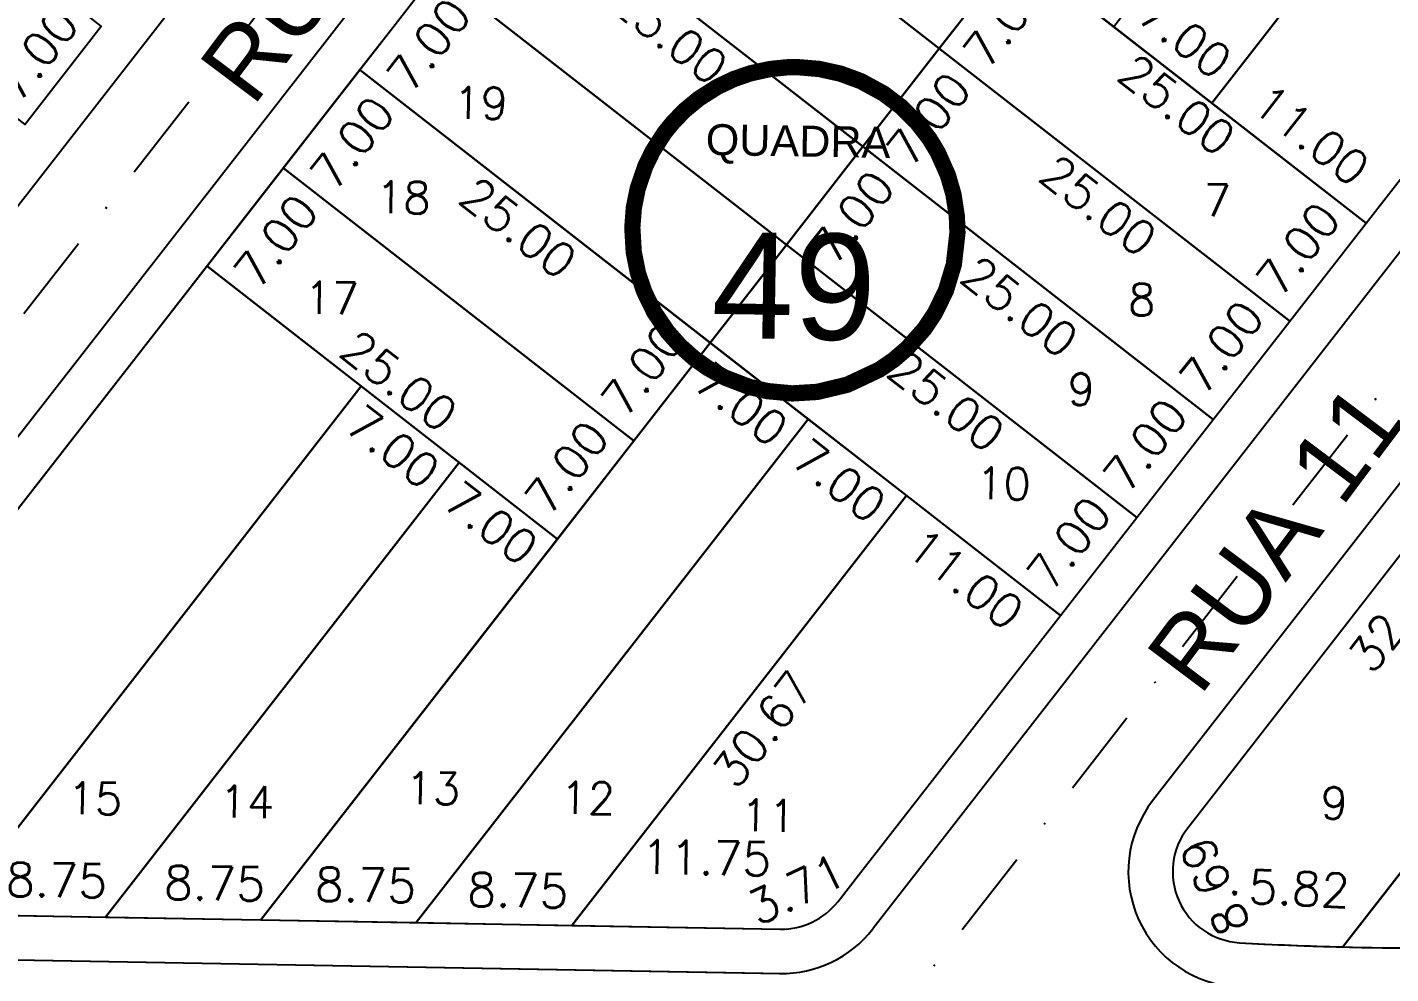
# Model space of a CAD drawing. Header units: millimetres. Extents: x -4430026 to 4783824, y 584 to 9593110.
# Drawn here: x 2753.8 to 2830.6, y 740.9 to 794.2 of the extents above; entities that cross this region are included whole.
import ezdxf
from ezdxf.enums import TextEntityAlignment as Align

# ---------------------------------------------------------------- set-up
doc = ezdxf.new("R2010")
doc.units = ezdxf.units.MM
doc.linetypes.add('CONTINUO', pattern=[0])
doc.linetypes.add('DASHDOT', pattern=[1, 0.5, -0.25, 0, -0.25])
for name, color, linetype in [('Calçada', 1, 'Continuous'), ('Cota', 8, 'Continuous'), ('Cota Curvas', 2, 'Continuous'), ('EIXO DAS VIAS', 252, 'DASHDOT'), ('Lotes', 2, 'Continuous'), ('Nomes de Ruas', 3, 'Continuous'), ('Numero de lotes', 5, 'Continuous'), ('númeraçãoquadras', 4, 'Continuous')]:
    doc.layers.add(name, color=color, linetype=linetype)
doc.styles.add('arcad1', font='romans.shx')
doc.styles.add('ARIAL', font='arial.ttf', dxfattribs={"height": 0.25})
doc.styles.add('ROMANS', font='romans.shx')
doc.styles.add('STYLE1', font='sanss___.ttf')
doc.dimstyles.new('BOLA100', dxfattribs={"dimscale": 0, "dimtxt": 1.9, "dimasz": 0.18, "dimexe": 0.18, "dimexo": 0.063, "dimgap": 0, "dimtad": 1, "dimzin": 4, "dimdsep": 46, "dimtxsty": 'ROMANS', "dimcen": 0.09, "dimse1": 1, "dimse2": 1, "dimsd1": 1, "dimsd2": 1, "dimclrt": 256, "dimaunit": 1, "dimadec": 4, "dimazin": 0, "dimtfac": 1.2, "dimtix": 1, "dimtmove": 2, "dimatfit": 3, "dimfxl": 1, "dimtvp": 2, "dimtolj": 1, "dimtzin": 4, "dimarcsym": 0})

# ---------------------------------------------------------------- blocks, each defined once
blk = doc.blocks.new('*D544')
at = {"layer": 'DEFPOINTS', "color": 0}
for p in [(2757.233206588797, 794.8462860692459), (2757.981272235034, 794.2637981623898), (2753.680656671046, 788.7406916283558)]:
    blk.add_point(p, dxfattribs=at)
at = {"layer": 'Cota', "insert": (2754.333334347662, 792.6683877729592), "char_height": 1.9, "attachment_point": 5, "rotation": 52.09357716318834, "style": 'ROMANS'}
blk.add_mtext('\\A1;7.00', dxfattribs=at)
blk = doc.blocks.new('*D3845')
at = {"layer": 'DEFPOINTS', "color": 0}
for p in [(2738.255891762661, 809.623139463414), (2757.981272233172, 794.2637981623895), (2756.152018268534, 791.9145613230405)]:
    blk.add_point(p, dxfattribs=at)
at = {"layer": 'Cota', "insert": (2746.872983004705, 800.3437964336279), "char_height": 1.9, "attachment_point": 5, "rotation": 322.09357716465945, "style": 'ROMANS'}
blk.add_mtext('\\A1;25.00', dxfattribs=at)
blk = doc.blocks.new('*D6782')
at = {"layer": 'DEFPOINTS', "color": 0}
for p in [(2814.990034902922, 794.2325164825211), (2821.166425163501, 790.7708867708814), (2820.513141432765, 789.9319009129447, 51.85376853344381)]:
    blk.add_point(p, dxfattribs=at)
at = {"layer": 'Cota', "insert": (2818.988526866986, 793.670759011922), "char_height": 1.9, "attachment_point": 5, "rotation": 322.09357716670235, "style": 'ROMANS'}
blk.add_mtext('\\A1;7.00', dxfattribs=at)
blk = doc.blocks.new('*D6783')
at = {"layer": 'DEFPOINTS', "color": 0}
for p in [(2820.51314143323, 789.9319009148069, 51.85376853344381), (2829.845592571322, 784.0127765957727), (2829.192308842192, 783.1737907398981)]:
    blk.add_point(p, dxfattribs=at)
at = {"layer": 'Cota', "insert": (2826.089663836899, 788.1413961415985), "char_height": 1.9, "attachment_point": 5, "rotation": 322.09357716670235, "style": 'ROMANS'}
blk.add_mtext('\\A1;11.00', dxfattribs=at)
blk = doc.blocks.new('*D6785')
at = {"layer": 'DEFPOINTS', "color": 0}
for p in [(2768.238470077502, 786.2769406848145), (2770.720194716057, 784.3445239274756), (2763.937854513979, 780.7538341526431)]:
    blk.add_point(p, dxfattribs=at)
at = {"layer": 'Cota', "insert": (2767.820322475261, 782.1666256321471), "char_height": 1.9, "attachment_point": 5, "rotation": 52.0935771579244, "style": 'ROMANS'}
blk.add_mtext('\\A1;7.00', dxfattribs=at)
blk = doc.blocks.new('*D6786')
at = {"layer": 'DEFPOINTS', "color": 0}
for p in [(2772.53908564475, 791.8000472169858), (2775.020810286237, 789.8676304573635), (2768.238470077036, 786.2769406885395)]:
    blk.add_point(p, dxfattribs=at)
at = {"layer": 'Cota', "insert": (2772.120938045553, 787.6897321621789), "char_height": 1.9, "attachment_point": 5, "rotation": 52.0935771579244, "style": 'ROMANS'}
blk.add_mtext('\\A1;7.00', dxfattribs=at)
blk = doc.blocks.new('*D6787')
at = {"layer": 'DEFPOINTS', "color": 0}
for p in [(2776.83970120967, 797.323153752882, 51.85376853344381), (2779.321425848481, 795.3907369953436), (2772.53908564475, 791.8000472169858)]:
    blk.add_point(p, dxfattribs=at)
at = {"layer": 'Cota', "insert": (2776.421553606519, 793.2128386985173), "char_height": 1.9, "attachment_point": 5, "rotation": 52.0935771579244, "style": 'ROMANS'}
blk.add_mtext('\\A1;7.00', dxfattribs=at)
blk = doc.blocks.new('*D6796')
at = {"layer": 'DEFPOINTS', "color": 0}
for p in [(2837.690573887887, 811.9921822641531, 51.85376853344382), (2839.871853318785, 810.2937098151567), (2820.51314143323, 789.9319009148073, 51.85376853344382)]:
    blk.add_point(p, dxfattribs=at)
at = {"layer": 'Cota', "insert": (2830.533572633716, 799.8472241102161), "char_height": 1.9, "attachment_point": 5, "rotation": 52.09357715874664, "style": 'ROMANS'}
blk.add_mtext('\\A1;27.96', dxfattribs=at)
blk = doc.blocks.new('*D6798')
at = {"layer": 'DEFPOINTS', "color": 0}
for p in [(2815.363484345789, 767.3262705840955), (2816.29046214976, 766.6044711489715), (2811.989846583909, 761.081364613075)]:
    blk.add_point(p, dxfattribs=at)
at = {"layer": 'Cota', "insert": (2812.463612103552, 765.1483722871767), "char_height": 1.9, "attachment_point": 5, "rotation": 52.093577155297616, "style": 'ROMANS'}
blk.add_mtext('\\A1;7.00', dxfattribs=at)
blk = doc.blocks.new('*D6799')
at = {"layer": 'DEFPOINTS', "color": 0}
for p in [(2819.664099909289, 772.8493771069227), (2820.591077715611, 772.127577669967), (2816.290462151156, 766.6044711452466)]:
    blk.add_point(p, dxfattribs=at)
at = {"layer": 'Cota', "insert": (2816.764227670023, 770.6714788138213), "char_height": 1.9, "attachment_point": 5, "rotation": 52.093577155297616, "style": 'ROMANS'}
blk.add_mtext('\\A1;7.00', dxfattribs=at)
blk = doc.blocks.new('*D6800')
at = {"layer": 'DEFPOINTS', "color": 0}
for p in [(2823.964715469344, 778.3724836351689), (2824.891693275409, 777.6506841984133), (2820.59107771468, 772.1275776718298)]:
    blk.add_point(p, dxfattribs=at)
at = {"layer": 'Cota', "insert": (2821.06484323033, 776.1945853423904), "char_height": 1.9, "attachment_point": 5, "rotation": 52.093577155297616, "style": 'ROMANS'}
blk.add_mtext('\\A1;7.00', dxfattribs=at)
blk = doc.blocks.new('*D6801')
at = {"layer": 'DEFPOINTS', "color": 0}
for p in [(2828.265331038041, 783.8955901717995), (2829.192308842657, 783.1737907361724, 51.85376853344381), (2824.891693275874, 777.6506841984128)]:
    blk.add_point(p, dxfattribs=at)
at = {"layer": 'Cota', "insert": (2825.365458795176, 781.717691874075), "char_height": 1.9, "attachment_point": 5, "rotation": 52.093577155297616, "style": 'ROMANS'}
blk.add_mtext('\\A1;7.00', dxfattribs=at)
blk = doc.blocks.new('*D6802')
at = {"layer": 'DEFPOINTS', "color": 0}
for p in [(2845.436713078065, 805.9481012104338), (2846.363690873595, 805.2263017818816, 51.85376853344381), (2829.192308842657, 783.1737907361724, 51.85376853344381)]:
    blk.add_point(p, dxfattribs=at)
at = {"layer": 'Cota', "insert": (2836.101457601636, 795.5055006598914), "char_height": 1.9, "attachment_point": 5, "rotation": 52.093577155297616, "style": 'ROMANS'}
blk.add_mtext('\\A1;27.95', dxfattribs=at)
blk = doc.blocks.new('*D6805')
at = {"layer": 'DEFPOINTS', "color": 0}
for p in [(2781.14031677459, 802.8462602794657), (2800.865697238116, 787.4869189877554), (2799.242363453213, 785.4021371004103)]:
    blk.add_point(p, dxfattribs=at)
at = {"layer": 'Cota', "insert": (2789.963328190841, 793.8313722042715), "char_height": 1.9, "attachment_point": 5, "rotation": 322.0935771848831, "style": 'ROMANS'}
blk.add_mtext('\\A1;25.00', dxfattribs=at)
blk = doc.blocks.new('*D6807')
at = {"layer": 'DEFPOINTS', "color": 0}
for p in [(2772.539085644751, 791.8000472169858), (2792.26446610781, 776.4407059234122), (2790.741039838049, 774.4842312150183)]:
    blk.add_point(p, dxfattribs=at)
at = {"layer": 'Cota', "insert": (2781.462004575962, 782.9134663197699), "char_height": 1.9, "attachment_point": 5, "rotation": 322.0935771808592, "style": 'ROMANS'}
blk.add_mtext('\\A1;25.00', dxfattribs=at)
blk = doc.blocks.new('*D6809')
at = {"layer": 'DEFPOINTS', "color": 0}
for p in [(2763.937854513979, 780.7538341526429), (2783.663234972382, 765.3944928572071), (2784.027953825161, 765.862886520257)]:
    blk.add_point(p, dxfattribs=at)
at = {"layer": 'Cota', "insert": (2774.748918565531, 774.2921216258387), "char_height": 1.9, "attachment_point": 5, "rotation": 322.0935771709343, "style": 'ROMANS'}
blk.add_mtext('\\A1;25.00', dxfattribs=at)
blk = doc.blocks.new('*D6811')
at = {"layer": 'DEFPOINTS', "color": 0}
for p in [(2792.264466106879, 776.4407059215498, 51.85376853344382), (2797.787572639051, 772.1400903538356, 51.85376853344382), (2796.180756871752, 770.0765218900588)]:
    blk.add_point(p, dxfattribs=at)
at = {"layer": 'Cota', "insert": (2794.00285857541, 772.9763941316467), "char_height": 1.9, "attachment_point": 5, "rotation": 322.0935771578975, "style": 'ROMANS'}
blk.add_mtext('\\A1;7.00', dxfattribs=at)
blk = doc.blocks.new('*D6812')
at = {"layer": 'DEFPOINTS', "color": 0}
for p in [(2797.787572637653, 772.1400903575609, 51.85376853344381), (2803.310679171687, 767.8394747954349, 51.85376853344379), (2801.703863403202, 765.7759063296319)]:
    blk.add_point(p, dxfattribs=at)
at = {"layer": 'Cota', "insert": (2799.525965107292, 768.6757785703596), "char_height": 1.9, "attachment_point": 5, "rotation": 322.09357716465945, "style": 'ROMANS'}
blk.add_mtext('\\A1;7.00', dxfattribs=at)
blk = doc.blocks.new('*D6813')
at = {"layer": 'DEFPOINTS', "color": 0}
for p in [(2803.310679172153, 767.839474793572, 51.85376853344381), (2811.989846585306, 761.0813646130748), (2810.383030817899, 759.0177961486572)]:
    blk.add_point(p, dxfattribs=at)
at = {"layer": 'Cota', "insert": (2806.627102080964, 763.1464156966872), "char_height": 1.9, "attachment_point": 5, "rotation": 322.09357716465945, "style": 'ROMANS'}
blk.add_mtext('\\A1;11.00', dxfattribs=at)
blk = doc.blocks.new('*D6814')
at = {"layer": 'DEFPOINTS', "color": 0}
for p in [(2772.617021909437, 773.9957239870469, 51.85376853344382), (2778.140128440211, 769.6951084174702, 51.85376853344381), (2776.577453508518, 767.688228242039)]:
    blk.add_point(p, dxfattribs=at)
at = {"layer": 'Cota', "insert": (2774.399555211817, 770.5881004833832), "char_height": 1.9, "attachment_point": 5, "rotation": 322.09357716465945, "style": 'ROMANS'}
blk.add_mtext('\\A1;7.00', dxfattribs=at)
blk = doc.blocks.new('*D6815')
at = {"layer": 'DEFPOINTS', "color": 0}
for p in [(2778.140128440677, 769.6951084230582, 51.85376853344381), (2783.663234972382, 765.3944928609319), (2782.10056003818, 763.3876126822788)]:
    blk.add_point(p, dxfattribs=at)
at = {"layer": 'Cota', "insert": (2779.922661742995, 766.2874849224422), "char_height": 1.9, "attachment_point": 5, "rotation": 322.09357716465945, "style": 'ROMANS'}
blk.add_mtext('\\A1;7.00', dxfattribs=at)
blk = doc.blocks.new('*D6817')
at = {"layer": 'DEFPOINTS', "color": 0}
for p in [(2758.239228788387, 745.2099850178463), (2749.469624722363, 744.2684585303555), (2758.219591160758, 744.111968554605)]:
    blk.add_point(p, dxfattribs=at)
at = {"layer": 'Cota', "insert": (2755.467261781321, 746.185838125695), "char_height": 1.9, "attachment_point": 5, "rotation": 358.97539492388194, "style": 'ROMANS'}
blk.add_mtext('\\A1;8.75', dxfattribs=at)
blk = doc.blocks.new('*D6818')
at = {"layer": 'DEFPOINTS', "color": 0}
for p in [(2766.989195246272, 745.0534950383467), (2758.219591160758, 744.111968554605), (2766.96955761871, 743.9554785788546, 51.85376853344381)]:
    blk.add_point(p, dxfattribs=at)
at = {"layer": 'Cota', "insert": (2764.364198816811, 746.0100263674298), "char_height": 1.9, "attachment_point": 5, "rotation": 358.97539492388194, "style": 'ROMANS'}
blk.add_mtext('\\A1;8.75', dxfattribs=at)
blk = doc.blocks.new('*D6819')
at = {"layer": 'DEFPOINTS', "color": 0}
for p in [(2775.739161662148, 744.8970050532861), (2766.96955761871, 743.9554785788546, 51.85376853344381), (2775.719524034752, 743.7989886031041)]:
    blk.add_point(p, dxfattribs=at)
at = {"layer": 'Cota', "insert": (2772.860155868215, 745.913179935936), "char_height": 1.9, "attachment_point": 5, "rotation": 358.97539492388194, "style": 'ROMANS'}
blk.add_mtext('\\A1;8.75', dxfattribs=at)
blk = doc.blocks.new('*D6820')
at = {"layer": 'DEFPOINTS', "color": 0}
for p in [(2784.489128097016, 744.740515066356), (2775.719524034752, 743.7989886031041), (2784.469490469886, 743.6424986310789)]:
    blk.add_point(p, dxfattribs=at)
at = {"layer": 'Cota', "insert": (2781.436834689567, 745.6164106429111), "char_height": 1.9, "attachment_point": 5, "rotation": 358.97539492388194, "style": 'ROMANS'}
blk.add_mtext('\\A1;8.75', dxfattribs=at)
blk = doc.blocks.new('*D6826')
at = {"layer": 'DEFPOINTS', "color": 0}
for p in [(2803.310679168894, 767.8394747917098), (2805.407907924137, 766.2064491419251), (2784.469490470818, 743.6424986292163)]:
    blk.add_point(p, dxfattribs=at)
at = {"layer": 'Cota', "insert": (2795.237749117358, 754.6916160304083), "char_height": 1.9, "attachment_point": 5, "rotation": 52.09357715891365, "style": 'ROMANS'}
blk.add_mtext('\\A1;30.67', dxfattribs=at)
blk = doc.blocks.new('*D6827')
at = {"layer": 'DEFPOINTS', "color": 0}
for p in [(2787.095585710135, 771.5936814433974), (2787.963850537768, 770.9175993837905), (2783.663234971451, 765.3944928609321)]:
    blk.add_point(p, dxfattribs=at)
at = {"layer": 'Cota', "insert": (2784.195713469631, 769.4157831522064), "char_height": 1.9, "attachment_point": 5, "rotation": 52.093577120085946, "style": 'ROMANS'}
blk.add_mtext('\\A1;7.00', dxfattribs=at)
blk = doc.blocks.new('*D6828')
at = {"layer": 'DEFPOINTS', "color": 0}
for p in [(2791.396201281795, 777.1167879777825), (2792.264466105948, 776.4407059215498, 51.85376853344381), (2787.963850537768, 770.9175993837907)]:
    blk.add_point(p, dxfattribs=at)
at = {"layer": 'Cota', "insert": (2788.496329038366, 774.9388896801188), "char_height": 1.9, "attachment_point": 5, "rotation": 52.09357714740282, "style": 'ROMANS'}
blk.add_mtext('\\A1;7.00', dxfattribs=at)
blk = doc.blocks.new('*D6830')
at = {"layer": 'DEFPOINTS', "color": 0}
for p in [(2800.865697240909, 787.4869189840297, 51.85376853344381), (2803.169962652178, 785.6926824175162), (2796.565081674593, 781.963812453721)]:
    blk.add_point(p, dxfattribs=at)
at = {"layer": 'Cota', "insert": (2800.270090411206, 783.5147841222238), "char_height": 1.9, "attachment_point": 5, "rotation": 52.093577155297616, "style": 'ROMANS'}
blk.add_mtext('\\A1;7.00', dxfattribs=at)
blk = doc.blocks.new('*D6831')
at = {"layer": 'DEFPOINTS', "color": 0}
for p in [(2805.166312803036, 793.0100255087502, 51.85376853344381), (2807.47057821282, 791.2157889433915), (2800.865697240443, 787.486918982167, 51.85376853344381)]:
    blk.add_point(p, dxfattribs=at)
at = {"layer": 'Cota', "insert": (2804.570705973455, 789.0378906501617), "char_height": 1.9, "attachment_point": 5, "rotation": 52.093577155297616, "style": 'ROMANS'}
blk.add_mtext('\\A1;7.00', dxfattribs=at)
blk = doc.blocks.new('*D6832')
at = {"layer": 'DEFPOINTS', "color": 0}
for p in [(2809.466928369819, 798.5331320465098, 51.85376853344381), (2811.771193789013, 796.738895473824), (2805.166312803036, 793.0100255087502, 51.85376853344381)]:
    blk.add_point(p, dxfattribs=at)
at = {"layer": 'Cota', "insert": (2808.871321546148, 794.5609971760991), "char_height": 1.9, "attachment_point": 5, "rotation": 52.093577155297616, "style": 'ROMANS'}
blk.add_mtext('\\A1;7.00', dxfattribs=at)
blk = doc.blocks.new('*D6833')
at = {"layer": 'DEFPOINTS', "color": 0}
for p in [(2809.466928368887, 798.5331320446473), (2829.192308842657, 783.1737907361728), (2827.821280882707, 781.4130350108569)]:
    blk.add_point(p, dxfattribs=at)
at = {"layer": 'Cota', "insert": (2818.542245616058, 789.8422701236402), "char_height": 1.9, "attachment_point": 5, "rotation": 322.09357716465945, "style": 'ROMANS'}
blk.add_mtext('\\A1;25.00', dxfattribs=at)
blk = doc.blocks.new('*D6834')
at = {"layer": 'DEFPOINTS', "color": 0}
for p in [(2805.166312803502, 793.0100255124757), (2824.891693277272, 777.6506841965509, 51.85376853344381), (2823.40101667306, 775.7362685594289)]:
    blk.add_point(p, dxfattribs=at)
at = {"layer": 'Cota', "insert": (2814.121981404605, 784.1655036736181), "char_height": 1.9, "attachment_point": 5, "rotation": 322.09357716465945, "style": 'ROMANS'}
blk.add_mtext('\\A1;25.00', dxfattribs=at)
blk = doc.blocks.new('*D6835')
at = {"layer": 'DEFPOINTS', "color": 0}
for p in [(2800.865697238582, 787.4869189840297), (2820.591077715611, 772.1275776699672), (2818.96774394041, 770.0427957964462)]:
    blk.add_point(p, dxfattribs=at)
at = {"layer": 'Cota', "insert": (2809.688708671091, 778.4720309107433), "char_height": 1.9, "attachment_point": 5, "rotation": 322.09357716670235, "style": 'ROMANS'}
blk.add_mtext('\\A1;25.00', dxfattribs=at)
blk = doc.blocks.new('*D6836')
at = {"layer": 'DEFPOINTS', "color": 0}
for p in [(2796.56508167273, 781.9638124537207), (2816.290462148829, 766.6044711452464), (2814.831482669497, 764.7307628428675)]:
    blk.add_point(p, dxfattribs=at)
at = {"layer": 'Cota', "insert": (2805.552447402123, 773.1599979562152), "char_height": 1.9, "attachment_point": 5, "rotation": 322.09357716465945, "style": 'ROMANS'}
blk.add_mtext('\\A1;25.00', dxfattribs=at)
blk = doc.blocks.new('*D6837')
at = {"layer": 'DEFPOINTS', "color": 0}
for p in [(2839.449506690247, 775.1869332604592, 51.85376853344381), (2841.756155622573, 773.3908407453043), (2819.521440312719, 749.5941240676236, 51.85376853344382)]:
    blk.add_point(p, dxfattribs=at)
at = {"layer": 'Cota', "insert": (2831.042557975942, 761.1780911184549), "char_height": 1.9, "attachment_point": 5, "rotation": 52.09357717126557, "style": 'ROMANS'}
blk.add_mtext('\\A1;32.44', dxfattribs=at)
blk = doc.blocks.new('*D7372')
at = {"layer": 'DEFPOINTS', "color": 0}
for p in [(2796.239915201346, 744.5303564221066), (2784.469490509118, 743.6424985584357), (2796.22027757425, 743.4323399886977, 51.85376853344381)]:
    blk.add_point(p, dxfattribs=at)
at = {"layer": 'Cota', "insert": (2792.043566640337, 747.4410385117421), "char_height": 1.9, "attachment_point": 5, "rotation": 358.97539492388194, "style": 'ROMANS'}
blk.add_mtext('\\A1;11.75', dxfattribs=at)
blk = doc.blocks.new('NUM_quadra')
at = {"color": 6, "const_width": 0.02}
blk.add_lwpolyline([(-0.0133520432061038, 0.1995538096409646), (-0.03396137207856104, 0.197095472313652), (-0.0578817124285985, 0.1914411329007772), (-0.07790545024554181, 0.1842029880920486), (-0.0980839678893761, 0.1742972611462264), (-0.1207629871017981, 0.1594249069193736), (-0.1377379490426744, 0.1450112319564166), (-0.1520556984439002, 0.1299194541657934), (-0.1625180437624446, 0.1165670856272393), (-0.1764344977441241, 0.09418528550563855), (-0.1852438537613963, 0.07539704665055813), (-0.1940684209960429, 0.04834716095183544), (-0.1985176143253418, 0.02430548914494118), (-0.2, 2.449293598294707e-17), (-0.1977479207858246, -0.02992924698156066), (-0.1921041628016216, -0.05564162681201971), (-0.1838936225002688, -0.07863291679524947), (-0.1712831141684111, -0.1032574200760946), (-0.1545538230998021, -0.126937448238237), (-0.1388948904680539, -0.143903472514972), (-0.1218702926523065, -0.1585800484576833), (-0.1045798103362554, -0.1704789232428245), (-0.08309400008057272, -0.1819213762882465), (-0.05305444697320133, -0.1928347107145593), (-0.03024527360995229, -0.1976998316242559), (-3.673940397442059e-17, -0.2), (0.03093315800827364, -0.1975933696651666), (0.06772550614199915, -0.1881841008635162), (0.1069104891608479, -0.1690270608730692), (0.1240420910364873, -0.1568870920480579), (0.1407237443089076, -0.1421155437933556), (0.1613804970022024, -0.118136934052489), (0.1736687274357323, -0.09919260612995974), (0.1869657857282061, -0.0710196801389201), (0.1962420223455323, -0.03858845249210724), (0.2, 0), (0.1989460999390915, 0.02050486086334195), (0.1943382022861565, 0.04725106487884616), (0.1870936531840374, 0.07068214016462095), (0.1741307933804454, 0.09837919900414235), (0.1635485483198982, 0.1151167769808291), (0.147166134549038, 0.1354331157505226), (0.1285083774114599, 0.1532501123493023), (0.1062576314788641, 0.1694382358043837), (0.07819320380287934, 0.1840810225934259), (0.05327206202334694, 0.1927747063485785), (0.02666753040880443, 0.1982141337591634), (1.224646799147353e-17, 0.2)], close=True, dxfattribs=at)
blk.add_circle((0, 0), 0.2)
at = {"color": 3, "insert": (-0.1114319926046001, 0.1285282569724242), "char_height": 0.038, "width": 0.2663, "attachment_point": 1, "style": 'STYLE1'}
blk.add_mtext('\\fArial|b0|i0|c0|p34;QUADRA', dxfattribs=at)
at = {"color": 3, "style": 'STYLE1'}
blk.add_attdef('00', text='', height=0.13, dxfattribs=at).set_placement((-2.886579864025407e-15, -0.1334628551621867), align=Align.CENTER)

msp = doc.modelspace()

# ---------------------------------------------------------------- linework, layer by layer
at = {"layer": 'Calçada', "lineweight": -3}
for p, q in [((2806.19444143247, 839.0914436057697), (2738.048873655369, 751.5748486370335)), ((2849.567176870407, 805.2712242883185), (2801.420403569808, 743.438271751676)), ((2856.17520979453, 800.7362618092934), (2817.177330221386, 750.6528632529566)), ((2742.675674298183, 741.8895660732428), (2796.299220420757, 740.9305284042398))]:
    msp.add_line(p, q, dxfattribs=at)
for points in [[(2799.147435095032, 852.8286940921585), (2765.219780685717, 879.2467611358056, 0.4142135623729774), (2756.799447458574, 878.1989117358366), (2659.299175739159, 752.9832584225128, 0.6181058693089383), (2663.925976386165, 743.2979758605848), (2717.675770202522, 742.3366802931318, 0.2360130680784776), (2722.517152180766, 744.6494790297488), (2800.195284496398, 844.408360868741, 0.4142135623731327)], [(2799.147435095963, 852.8286940921585), (2765.219780685717, 879.2467611358056, 0.4142135623729774), (2756.799447458574, 878.1989117358366), (2659.299175739159, 752.9832584225128, 0.6181058693089383), (2663.925976386165, 743.2979758605848), (2717.675770202522, 742.3366802931318, 0.2360130680784776), (2722.517152181697, 744.6494790316115), (2800.195284497329, 844.408360868741, 0.4142135623731327)]]:
    msp.add_lwpolyline(points, format="xyb", close=True, dxfattribs=at)
at = {"layer": 'Calçada', "lineweight": -3, "flags": 128}
msp.add_lwpolyline([(2733.247448062395, 734.0569071397672), (2816.053687801455, 732.5759475827704, 0.1509820362862692), (2924.488169216422, 756.0201787744204, 0.1509820362862692)], format="xyb", dxfattribs=at)
msp.add_lwpolyline([(2742.675674298183, 741.8895660732428), (2796.175639189651, 740.932738607798)], dxfattribs=at)
at = {"layer": 'Calçada', "lineweight": -3}
for centre, radius, start, end in [((2832.336272475181, 919.753795592163), 179.8847235656208, 266.6835755198842, 295.258956430846), ((2822.305929144715, 746.6594345123062), 6.5, 142.0935771626085, 266.6835754932502), ((2796.291804645547, 747.4317004923264), 6.499999999372311, 268.9753950043855, 322.0935771626085)]:
    msp.add_arc(centre, radius, start, end, dxfattribs=at)
at = {"layer": 'EIXO DAS VIAS', "ltscale": 10}
for p, q in [((2722.602143618149, 738.24793422227, 103.7075370668876), (2809.495081892108, 849.8410184477011, 103.7075370668876)), ((2859.168388278094, 811.0909756850938, 51.85376853344381), (2801.351841537153, 736.839524440516, 51.85376853344381))]:
    msp.add_line(p, q, dxfattribs=at)
at = {"layer": 'EIXO DAS VIAS', "ltscale": 10, "flags": 128}
msp.add_lwpolyline([(2722.602143614424, 738.2479342166821), (2816.263767167331, 736.5728300586829, 0.1585392770966974), (2927.099639855196, 762.1673248410711, 0.1585392770966974)], format="xyb", dxfattribs=at)
at = {"layer": 'Lotes', "lineweight": -3}
for p, q in [((2806.940431836863, 835.9803039748708), (2740.63594515795, 750.8281349577496)), ((2778.692277016455, 799.7023418900112), (2774.391572502778, 794.1791211255381)), ((2774.391572502778, 794.1791211255381), (2770.090867990033, 788.655900361065)), ((2770.090867990033, 788.655900361065), (2765.790163476822, 783.132679596592)), ((2826.546876181254, 779.7763686236481), (2830.847580695861, 785.2995893881211)), ((2765.790163476822, 783.132679596592), (2761.489458963611, 777.6094588339815)), ((2822.24617166944, 774.2531478629003), (2826.546876182185, 779.7763686236481)), ((2761.489458963611, 777.6094588339815), (2757.188754449935, 772.0862380695085)), ((2817.945467155763, 768.7299270984272), (2822.24617166944, 774.2531478629003)), ((2757.188754450866, 772.0862380695085), (2752.888049938121, 766.5630173031727)), ((2813.644762642552, 763.2067063339541), (2817.945467155763, 768.7299270984272)), ((2809.344058129807, 757.683485569481), (2813.644762642552, 763.2067063339541)), ((2805.043353616597, 752.1602648012827), (2809.344058129807, 757.683485569481)), ((2800.742649103386, 746.6370440423975), (2805.043353616597, 752.1602648012827)), ((2799.44786552094, 744.9742058869938), (2800.742649103386, 746.6370440423975)), ((2743.720478921534, 744.3712799158434), (2766.96955761999, 743.9554785769919)), ((2766.96955761999, 743.9554785769919), (2796.220277536066, 743.4323400594781))]:
    msp.add_line(p, q, dxfattribs=at)
at = {"layer": 'Lotes', "linetype": 'CONTINUO', "lineweight": -3}
msp.add_line((2753.680656671395, 788.7406916283558), (2757.981272234452, 794.2637981623898), dxfattribs=at)
at = {"layer": 'Lotes'}
msp.add_line((2827.880600211547, 742.4250411876033), (2865.286855216475, 790.4643807318548), dxfattribs=at)
at = {"layer": 'Lotes', "lineweight": -3}
for points in [[(2826.652061355637, 820.6033028811703), (2766.969557598104, 743.9554785751293)], [(2789.741547902451, 813.8924733456711), (2829.192308843007, 783.1737907361726)], [(2837.698274419048, 812.002071747605), (2820.513141432648, 789.9319009148071)], [(2785.440932336134, 808.3693668116371), (2824.891693277155, 777.6506842021386)], [(2781.140316773077, 802.8462602813283), (2820.591077716426, 772.1275776718298)], [(2776.839701207691, 797.3231537510196), (2816.290462150575, 766.6044711415211)], [(2772.539085642306, 791.8000472207109), (2811.989846585655, 761.081364613075)], [(2768.23847007692, 786.2769406866769), (2787.96385053672, 770.9175993837903)], [(2763.937854512931, 780.7538341526429), (2783.6632349718, 765.3944928590695)], [(2772.617021909786, 773.9957239870469), (2749.469624721782, 744.2684585303555)], [(2797.787572638003, 772.1400903575609), (2775.719524034635, 743.7989885975162)], [(2778.140128440094, 769.6951084211955), (2758.219591158779, 744.1119685527424)], [(2803.310679171105, 767.8394747917096), (2784.469490471167, 743.6424986273537)]]:
    msp.add_lwpolyline(points, dxfattribs=at)
at = {"layer": 'Lotes'}
for points in [[(2837.690573887305, 811.9921822660158), (2832.171317620074, 816.297742573593), (2814.99003490327, 794.2325164825211), (2820.513141432648, 789.9319009148071)], [(2803.943821838462, 802.8337476086358), (2798.420715306756, 807.1343631744871), (2789.741547903848, 813.8924733475337), (2787.293686040548, 810.74878342082), (2785.440932336134, 808.3693668116371), (2805.166312803851, 793.0100255124757), (2809.466928370168, 798.5331320465098)], [(2846.36369087441, 805.2263017837445), (2837.69057388777, 811.9921822641531), (2820.513141432648, 789.9319009148071), (2829.192308843007, 783.1737907380352), (2830.847580695396, 785.2995893899838)], [(2738.25589176301, 809.6231394634137), (2733.955276198556, 804.1000329368303), (2753.680656671395, 788.7406916283558), (2757.981272233521, 794.2637981623898)], [(2785.4409323366, 808.3693668097744), (2782.992981529665, 805.2255626526216), (2781.140316774939, 802.8462602794657), (2800.865697239862, 787.4869189840297), (2805.166312802454, 793.0100255124757)], [(2781.140316774008, 802.8462602813283), (2778.692277017386, 799.7023418900112), (2776.839701208157, 797.3231537510196), (2796.565081673545, 781.9638124518583), (2800.865697239396, 787.4869189840297)], [(2820.513141433114, 789.9319009148071), (2814.990034902339, 794.2325164825211), (2809.466928369236, 798.5331320446471), (2805.166312802454, 793.0100255087505), (2824.891693276224, 777.6506841984133), (2826.546876182651, 779.7763686273734), (2829.192308842541, 783.1737907380352)], [(2776.839701208623, 797.3231537528823), (2774.391572503244, 794.1791211255381), (2772.539085645099, 791.8000472169856), (2792.264466107694, 776.4407059215496), (2796.565081673079, 781.963812453721)], [(2805.166312800591, 793.0100255143384), (2800.865697238465, 787.4869189840297), (2820.591077715961, 772.1275776736925), (2822.246171669905, 774.2531478629003), (2824.891693278087, 777.6506842021386)], [(2772.539085644168, 791.8000472169856), (2770.09086799143, 788.655900361065), (2768.238470076454, 786.2769406885395), (2787.963850538583, 770.9175993856529), (2792.264466106762, 776.4407059215496)], [(2800.865697238931, 787.4869189840297), (2796.565081674476, 781.9638124518583), (2816.290462151506, 766.6044711452464), (2817.945467156695, 768.7299271002898), (2820.591077715029, 772.1275776718298)], [(2768.238470077386, 786.2769406885395), (2765.790163477754, 783.1326795947293), (2763.937854514328, 780.7538341526429), (2783.663234972732, 765.3944928590695), (2787.963850538117, 770.9175993837903)], [(2796.565081674942, 781.963812453721), (2792.264466107694, 776.4407059234122), (2811.989846584724, 761.081364613075), (2813.644762642552, 763.2067063358168), (2816.290462150109, 766.6044711452464)], [(2797.7875726394, 772.1400903575609), (2792.264466106762, 776.4407059215496), (2787.963850538117, 770.9175993837903), (2783.663234972732, 765.3944928590695), (2766.969557596241, 743.9554785769919), (2775.719524035567, 743.7989886012415)], [(2778.140128441957, 769.6951084230582), (2772.617021908854, 773.9957239889095), (2749.469624722713, 744.2684585303555), (2758.219591161573, 744.111968554605)], [(2803.310679169708, 767.8394747935722), (2797.787572638934, 772.1400903594235), (2775.719524034635, 743.7989886031041), (2784.469490471167, 743.6424986292163)], [(2783.6632349718, 765.3944928609321), (2778.140128442423, 769.6951084230582), (2758.219591158313, 744.1119685527424), (2766.969557599967, 743.9554785751293)]]:
    msp.add_lwpolyline(points, close=True, dxfattribs=at)
at = {"layer": 'Lotes', "lineweight": -3}
for points in [[(2837.690573888236, 811.9921822641531), (2832.171317623333, 816.2977425698678), (2814.990034902339, 794.2325164806584), (2820.513141432648, 789.9319009148071)], [(2809.466928370168, 798.5331320427845), (2789.741547903848, 813.8924733475337), (2787.293686041014, 810.7487834189574), (2785.440932336134, 808.3693668116371), (2805.166312802454, 793.0100255124757)], [(2846.363690876273, 805.2263017818818), (2837.690573887305, 811.9921822641531), (2820.513141433579, 789.9319009148071), (2829.192308843938, 783.1737907361726), (2830.847580695861, 785.2995893881211)], [(2805.166312802454, 793.0100255124757), (2785.440932337997, 808.3693668116371), (2782.992981530131, 805.2255626544843), (2781.140316774474, 802.8462602813283), (2800.865697240793, 787.486918982167)], [(2800.865697240328, 787.486918982167), (2781.140316773077, 802.8462602813283), (2778.692277017386, 799.7023418900112), (2776.839701209554, 797.3231537528823), (2796.565081674476, 781.9638124518583)], [(2829.192308843938, 783.1737907361726), (2809.466928370168, 798.5331320427845), (2805.166312803385, 793.0100255087505), (2824.891693277155, 777.6506842021386), (2826.546876183116, 779.7763686255107)], [(2796.565081674011, 781.9638124518583), (2776.839701208623, 797.3231537528823), (2774.39157250371, 794.1791211255381), (2772.539085644634, 791.8000472169856), (2792.264466107228, 776.4407059215496)], [(2824.891693278552, 777.6506841984133), (2805.166312802454, 793.0100255124757), (2800.865697239396, 787.486918982167), (2820.591077717358, 772.1275776718298), (2822.246171670371, 774.2531478629003)], [(2792.264466107694, 776.4407059215496), (2772.539085644634, 791.8000472169856), (2770.090867991896, 788.6559003629277), (2768.238470077851, 786.2769406866769), (2787.963850538117, 770.9175993837903)], [(2820.591077718289, 772.1275776736925), (2800.865697239396, 787.486918982167), (2796.565081674476, 781.9638124518583), (2816.290462151506, 766.6044711433838), (2817.945467156695, 768.7299270984272)], [(2787.963850537652, 770.9175993837903), (2768.238470077851, 786.2769406866769), (2765.790163478685, 783.1326795928667), (2763.937854513862, 780.7538341526429), (2783.663234973663, 765.3944928590695)], [(2816.290462151506, 766.6044711433838), (2796.565081674476, 781.9638124518583), (2792.264466108625, 776.4407059234122), (2811.989846585655, 761.081364613075), (2813.644762643018, 763.2067063339541)], [(2797.787572638003, 772.1400903575609), (2792.264466107228, 776.4407059215496), (2766.969557599035, 743.9554785751293), (2775.719524035567, 743.7989885993788)], [(2778.140128441026, 769.6951084230582), (2772.617021910717, 773.9957239889095), (2749.469624722713, 744.2684585303555), (2758.21959115971, 744.111968554605)], [(2803.310679172502, 767.8394747935722), (2797.787572638934, 772.1400903575609), (2775.719524035567, 743.7989885993788), (2784.469490471167, 743.6424986273537)], [(2783.663234972732, 765.3944928590695), (2778.140128440094, 769.6951084211955), (2758.21959115971, 744.111968554605), (2766.969557599501, 743.9554785751293)]]:
    msp.add_lwpolyline(points, close=True, dxfattribs=at)
at = {"layer": 'Lotes'}
for points in [[(2822.065773100929, 742.6666503865758, 0.124309074110684), (2907.372105921489, 759.0212106742451, -0.01592871573534303), (2895.550217488651, 766.8559949119131), (2856.613738225178, 797.2302612159888)], [(2822.065772545395, 742.6666504201035, 0.008202843626739835), (2827.880600212013, 742.4250411876033), (2848.128674100024, 768.4288230799625), (2846.550643661862, 769.6575703882168), (2839.449506689665, 775.186933264185), (2836.752705620938, 771.7235407773892), (2835.148891121486, 769.6638267264257), (2832.452001109124, 766.2003200129161), (2830.848275565413, 764.1407201979796), (2819.149868269322, 749.1169291195015)]]:
    msp.add_lwpolyline(points, format="xyb", dxfattribs=at)
for points in [[(2772.617021909786, 773.9957239907721), (2763.937854512931, 780.7538341545055), (2761.489458964077, 777.6094588339815), (2757.188754450401, 772.0862380695085), (2752.888049938121, 766.5630173050354), (2740.635945156087, 750.828134955887, 0.04752026686681343), (2740.228733512444, 750.1880805697779, 0.2052860062660073), (2740.01864348339, 747.0433366634438, 0.3133606675742733), (2743.720478922, 744.371279917706), (2749.469624722713, 744.2684585303555)], [(2848.128674100024, 768.4288230799625), (2846.550643661862, 769.6575703882168), (2839.4495066892, 775.1869332660476), (2836.752705620938, 771.7235407773892), (2835.14889112102, 769.6638267282883), (2832.452001108193, 766.2003200129161), (2830.848275564482, 764.1407201998422), (2819.14986826839, 749.1169291213641, 0.6036217378181143), (2822.065773419907, 742.666650369812, 0.008202842386503378), (2827.880600208287, 742.4250411857406)], [(2853.651780634524, 764.1282075159738), (2852.07375019217, 765.3569548223654), (2848.128674099558, 768.4288230855504), (2827.880600212013, 742.4250411876033, 0.0125044882543931), (2836.751633829308, 742.4240328968058)], [(2811.989846584258, 761.081364613075), (2803.310679169243, 767.8394747917096), (2784.469490467907, 743.6424986236284), (2796.220277536997, 743.4323400594781, 0.2360130680654224), (2799.447865521406, 744.9742058869938), (2800.74264910292, 746.6370440442602), (2805.043353617528, 752.1602648031453), (2809.344058130273, 757.6834855732063)]]:
    msp.add_lwpolyline(points, format="xyb", close=True, dxfattribs=at)
at = {"layer": 'Lotes', "lineweight": -3}
for points in [[(2772.617021909786, 773.9957239870469), (2763.937854513862, 780.7538341526429), (2761.489458964077, 777.6094588339815), (2757.188754450866, 772.0862380695085), (2752.888049939053, 766.5630173031727), (2740.635945157019, 750.828134955887, 0.6181058693659767), (2743.720478922465, 744.3712799158434), (2749.469624722713, 744.2684585303555)], [(2809.344058130739, 757.683485569481), (2811.989846586586, 761.081364613075), (2803.310679172037, 767.8394747917096), (2784.469490472098, 743.6424986236284), (2796.220277536997, 743.4323400594781, 0.2360130680654224), (2799.447865521872, 744.9742058869938), (2800.742649104317, 746.6370440423975), (2805.043353617528, 752.1602648012827)]]:
    msp.add_lwpolyline(points, format="xyb", close=True, dxfattribs=at)
at = {"layer": 'Lotes', "flags": 128}
msp.add_lwpolyline([(2733.202743619086, 731.5573068671415), (2815.92313708678, 730.0778826419751, 0.1436300062362057), (2920.977301623543, 751.2631106321255, 0.1436300062362057)], format="xyb", dxfattribs=at)
at = {"layer": 'Lotes', "lineweight": -3}
msp.add_arc((2796.291804645547, 747.4317004923264), 3.999999999417923, 268.9753950043855, 322.0935771626085, dxfattribs=at)

# ---------------------------------------------------------------- block references
at = {"layer": 'númeraçãoquadras', "linetype": 'ByBlock', "extrusion": (0.08441109911141861, -0.001452856403118583, 0.996429955167484)}
ref = msp.add_blockref('NUM_quadra', (830.7941630639457, -2764.394945198982, 339.0412359374873), dxfattribs=dict(at, xscale=45.93175888075766, yscale=45.93175888024863, zscale=45.93175853019476, rotation=270.0385460294471))
ref.add_attrib('00', '49', dxfattribs={"layer": '0', "color": 3, "extrusion": (0.08441109911141861, -0.001452856403118583, 0.996429955167484), "height": 5.971128608923882, "rotation": 270.0385460324998, "style": 'STYLE1'}).set_placement((824.6639840991957, -2764.399069314201, 339.0412359375281), align=Align.CENTER)

# ---------------------------------------------------------------- texts
at = {"layer": 'Cota', "insert": (2825.434518581244, 745.7129476871828, -51.85376853344381), "char_height": 1.9, "attachment_point": 5, "rotation": 357.6206981388836, "style": 'ROMANS'}
msp.add_mtext('\\A1;5.82', dxfattribs=at)
at = {"layer": 'Cota Curvas', "char_height": 1.9, "attachment_point": 5, "style": 'ROMANS'}
for s, insert, rotation in [('\\A1;8.69', (2820.667989758063, 745.8501391541699, -51.85376853344381), 114.32576489851635), ('\\A1;3.71', (2797.127333919621, 745.6826869398842, -51.85376853344381), 25.53448615285572)]:
    msp.add_mtext(s, dxfattribs=dict(at, insert=insert, rotation=rotation))
at = {"layer": 'Nomes de Ruas', "extrusion": (-0.06624408290801699, -0.05584610818642971, 0.9962393957679578), "style": 'ARIAL'}
msp.add_text('RUA 9  .', height=4, rotation=102.967461719728, dxfattribs=at).set_placement((1175.10289814038, 2624.179794428341, -226.6785785416965), align=Align.MIDDLE_CENTER)
at = {"layer": 'Nomes de Ruas', "extrusion": (-0.06624408290801698, -0.0558461081864297, 0.9962393957679576), "style": 'ARIAL'}
msp.add_text('RUA 11  .', height=4, rotation=102.967461719728, dxfattribs=at).set_placement((1234.489488668219, 2644.985989511046, -228.4881014299543), align=Align.MIDDLE_CENTER)
at = {"layer": 'Numero de lotes', "style": 'arcad1'}
for s, p in [('19', (2779.34838863915, 789.9370940626154, 103.7075370668876)), ('18', (2774.988357206677, 784.6240988746772, 103.7075370668876)), ('7', (2820.814351761119, 784.4580191709588, 103.7075370668876)), ('17', (2770.957497892306, 778.9612620696912, 103.7075370668876)), ('8', (2816.566877469757, 778.8722821474562, 103.7075370668876)), ('9', (2813.158502159977, 773.8238821141908, 103.7075370668876)), ('10', (2808.77774535712, 768.5167082734893, 103.7075370668876)), ('15', (2757.626863661093, 750.7867147904376, 103.7075370668876)), ('13', (2776.655286114068, 751.3524220251034, 103.7075370668876)), ('12', (2785.378460860682, 750.8118960597108, 103.7075370668876)), ('14', (2766.180591587779, 750.6014259402195, 103.7075370668876)), ('9', (2827.403509238606, 750.5293386970202, 103.7075370668876)), ('11', (2795.537097254639, 749.8234894890825, 103.7075370668876))]:
    msp.add_text(s, height=1.799999999999999, rotation=358.9753949972398, dxfattribs=at).set_placement(p, align=Align.MIDDLE_CENTER)

# ---------------------------------------------------------------- dimensions: what is measured, and where the dimension line sits
at = {"layer": 'Cota'}
for p1, p2, distance, picture, middle in [((2820.51314143323, 789.9319009148071), (2837.690573887887, 811.9921822641531), -2.764559389063428, '*D6796', (2830.533572633716, 799.8472241102161, -51.85376853344382)), ((2781.14031677459, 802.8462602794657, -51.85376853344381), (2800.865697238116, 787.486918987755, -51.85376853344381), -2.642258143143464, '*D6805', (2789.963328190841, 793.8313722042715, -51.85376853344381)), ((2772.53908564475, 791.8000472169856, -51.85376853344381), (2792.26446610781, 776.4407059234122, -51.85376853344381), -2.479641281311455, '*D6807', (2781.462004575962, 782.9134663197699, -51.85376853344381)), ((2763.937854513979, 780.7538341526429, -51.85376853344381), (2783.663234972382, 765.3944928572068, -51.85376853344381), 0.5936433821396677, '*D6809', (2774.748918565531, 774.2921216258387, -51.85376853344381)), ((2792.264466106879, 776.4407059215496), (2797.78757263905, 772.1400903538356), -2.6153721943027333, '*D6811', (2794.00285857541, 772.9763941316467, -51.85376853344382)), ((2819.521440312719, 749.5941240676234), (2839.449506690247, 775.1869332604597), -2.923453030236268, '*D6837', (2831.042557975942, 761.1780911184549, -51.85376853344381)), ((2783.663234971451, 765.3944928609321, -51.85376853344381), (2787.963850537768, 770.9175993837903, -51.85376853344381), 1.1004411670904004, '*D6827', (2784.195713469631, 769.4157831522064, -51.85376853344381)), ((2784.469490470818, 743.6424986292163, -51.85376853344381), (2803.310679168893, 767.8394747917096, -51.85376853344381), -2.6580333377661898, '*D6826', (2795.237749117358, 754.6916160304083, -51.85376853344381))]:
    dim = msp.add_aligned_dim(p1=p1, p2=p2, distance=distance, dimstyle='BOLA100', override={"dimscale": 1}, dxfattribs=at)
    dim.commit()
    dim.dimension.update_dxf_attribs({"geometry": picture, "text_midpoint": middle})
for base, p1, p2, angle, picture, middle in [((2756.152018268534, 791.9145613230405), (2738.255891762661, 809.6231394634137), (2757.981272233172, 794.2637981623898), 142.0935771646594, '*D3845', (2746.872983004705, 800.3437964336279)), ((2845.436713078065, 805.9481012104338, -51.85376853344381), (2829.192308842657, 783.1737907361726), (2846.363690873595, 805.2263017818818), 232.0935771552976, '*D6802', (2836.101457601636, 795.5055006598914, -51.85376853344381)), ((2811.771193789013, 796.738895473824, -51.85376853344381), (2805.166312803036, 793.0100255087505), (2809.466928369819, 798.5331320465098), 232.0935771552976, '*D6832', (2808.871321546148, 794.5609971760991, -51.85376853344381)), ((2827.821280882707, 781.4130350108569, -51.85376853344381), (2809.466928368887, 798.5331320446471, -51.85376853344381), (2829.192308842657, 783.1737907361726, -51.85376853344381), 142.0935771646594, '*D6833', (2818.542245616058, 789.8422701236402, -51.85376853344381)), ((2779.321425848481, 795.3907369953436, -51.85376853344381), (2772.53908564475, 791.8000472169856, -51.85376853344381), (2776.83970120967, 797.3231537528823), 232.0935771579244, '*D6787', (2776.421553606519, 793.2128386985173, -51.85376853344381)), ((2821.166425163501, 790.7708867708814, -51.85376853344381), (2814.990034902921, 794.2325164825211, -51.85376853344381), (2820.513141432764, 789.9319009129445), 142.0935771667023, '*D6782', (2818.988526866986, 793.670759011922, -51.85376853344381)), ((2757.233206588797, 794.8462860692459), (2753.680656671046, 788.7406916283558), (2757.981272235034, 794.2637981623898), 232.0935771631884, '*D544', (2754.333334347662, 792.6683877729592)), ((2807.47057821282, 791.2157889433915, -51.85376853344381), (2800.865697240444, 787.486918982167), (2805.166312803036, 793.0100255087505), 232.0935771552976, '*D6831', (2804.570705973455, 789.0378906501617, -51.85376853344381)), ((2823.40101667306, 775.7362685594289, -51.85376853344381), (2805.166312803502, 793.0100255124757, -51.85376853344381), (2824.891693277272, 777.6506841965506), 142.0935771646594, '*D6834', (2814.121981404605, 784.1655036736181, -51.85376853344381)), ((2775.020810286237, 789.8676304573635, -51.85376853344381), (2768.238470077036, 786.2769406885395, -51.85376853344381), (2772.53908564475, 791.8000472169856, -51.85376853344381), 232.0935771579244, '*D6786', (2772.120938045553, 787.6897321621789, -51.85376853344381)), ((2829.845592571322, 784.0127765957727, -51.85376853344381), (2820.51314143323, 789.9319009148071), (2829.192308842192, 783.1737907398979, -51.85376853344381), 142.0935771667023, '*D6783', (2826.089663836899, 788.1413961415985, -51.85376853344381)), ((2803.169962652178, 785.6926824175162, -51.85376853344381), (2796.565081674593, 781.963812453721, -51.85376853344381), (2800.86569724091, 787.4869189840297), 232.0935771552976, '*D6830', (2800.270090411206, 783.5147841222238, -51.85376853344381)), ((2818.96774394041, 770.0427957964462, -51.85376853344381), (2800.865697238582, 787.4869189840297, -51.85376853344381), (2820.591077715611, 772.1275776699672, -51.85376853344381), 142.0935771667023, '*D6835', (2809.688708671091, 778.4720309107433, -51.85376853344381)), ((2770.720194716057, 784.3445239274756, -51.85376853344381), (2763.937854513979, 780.7538341526429, -51.85376853344381), (2768.238470077502, 786.2769406848142, -51.85376853344381), 232.0935771579244, '*D6785', (2767.820322475261, 782.1666256321471, -51.85376853344381)), ((2828.265331038041, 783.8955901717995, -51.85376853344381), (2824.891693275875, 777.6506841984133, -51.85376853344381), (2829.192308842657, 783.1737907361726), 232.0935771552976, '*D6801', (2825.365458795176, 781.717691874075, -51.85376853344381)), ((2814.831482669497, 764.7307628428675, -51.85376853344381), (2796.56508167273, 781.963812453721, -51.85376853344381), (2816.290462148829, 766.6044711452464, -51.85376853344381), 142.0935771646594, '*D6836', (2805.552447402123, 773.1599979562152, -51.85376853344381)), ((2823.964715469344, 778.3724836351689, -51.85376853344381), (2820.59107771468, 772.1275776718298, -51.85376853344381), (2824.891693275409, 777.6506841984133, -51.85376853344381), 232.0935771552976, '*D6800', (2821.06484323033, 776.1945853423904, -51.85376853344381)), ((2791.396201281795, 777.1167879777825, -51.85376853344381), (2787.963850537768, 770.9175993837903, -51.85376853344381), (2792.264466105948, 776.4407059215496), 232.0935771474028, '*D6828', (2788.496329038366, 774.9388896801188, -51.85376853344381)), ((2776.577453508518, 767.688228242039, -51.85376853344382), (2772.617021909437, 773.9957239870469), (2778.140128440211, 769.6951084174702), 142.0935771646594, '*D6814', (2774.399555211817, 770.5881004833832, -51.85376853344382)), ((2819.664099909289, 772.8493771069227, -51.85376853344381), (2816.290462151157, 766.6044711452464, -51.85376853344381), (2820.591077715611, 772.1275776699672, -51.85376853344381), 232.0935771552976, '*D6799', (2816.764227670023, 770.6714788138213, -51.85376853344381)), ((2801.703863403202, 765.7759063296319, -51.85376853344381), (2797.787572637653, 772.1400903575609), (2803.310679171687, 767.8394747954349), 142.0935771646594, '*D6812', (2799.525965107292, 768.6757785703596, -51.85376853344381)), ((2782.10056003818, 763.3876126822788, -51.85376853344381), (2778.140128440677, 769.6951084230582), (2783.663234972382, 765.3944928609321, -51.85376853344381), 142.0935771646594, '*D6815', (2779.922661742995, 766.2874849224422, -51.85376853344381)), ((2810.383030817899, 759.0177961486572, -51.85376853344381), (2803.310679172153, 767.8394747935722), (2811.989846585306, 761.081364613075, -51.85376853344381), 142.0935771646594, '*D6813', (2806.627102080964, 763.1464156966872, -51.85376853344381)), ((2815.363484345789, 767.3262705840955, -51.85376853344381), (2811.989846583909, 761.081364613075, -51.85376853344381), (2816.29046214976, 766.6044711489717, -51.85376853344381), 232.0935771552976, '*D6798', (2812.463612103552, 765.1483722871767, -51.85376853344381))]:
    dim = msp.add_linear_dim(base=base, p1=p1, p2=p2, angle=angle, dimstyle='BOLA100', override={"dimscale": 1}, dxfattribs=at)
    dim.commit()
    dim.dimension.update_dxf_attribs({"geometry": picture, "text_midpoint": middle})
for base, p1, p2, picture, middle in [((2796.239915201346, 744.5303564221066, -103.7075370668876), (2784.469490509118, 743.6424985584358, -103.7075370668876), (2796.22027757425, 743.4323399886975, -51.85376853344381), '*D7372', (2792.043566640337, 747.4410385117421, -103.7075370668876)), ((2758.239228788387, 745.2099850178463, -51.85376853344381), (2749.469624722364, 744.2684585303555, -51.85376853344381), (2758.219591160758, 744.111968554605, -51.85376853344381), '*D6817', (2755.467261781321, 746.185838125695, -51.85376853344381)), ((2766.989195246272, 745.0534950383467, -51.85376853344381), (2758.219591160758, 744.111968554605, -51.85376853344381), (2766.96955761871, 743.9554785788546), '*D6818', (2764.364198816811, 746.0100263674298, -51.85376853344381)), ((2775.739161662148, 744.8970050532861, -51.85376853344381), (2766.96955761871, 743.9554785788546), (2775.719524034752, 743.7989886031041, -51.85376853344381), '*D6819', (2772.860155868215, 745.913179935936, -51.85376853344381)), ((2784.489128097016, 744.740515066356, -51.85376853344381), (2775.719524034752, 743.7989886031041, -51.85376853344381), (2784.469490469886, 743.642498631079, -51.85376853344381), '*D6820', (2781.436834689567, 745.6164106429111, -51.85376853344381))]:
    dim = msp.add_linear_dim(base=base, p1=p1, p2=p2, angle=178.975394923882, dimstyle='BOLA100', override={"dimscale": 1}, dxfattribs=at)
    dim.commit()
    dim.dimension.update_dxf_attribs({"geometry": picture, "text_midpoint": middle, "dimtype": 160})

doc.saveas('drawing.dxf')
